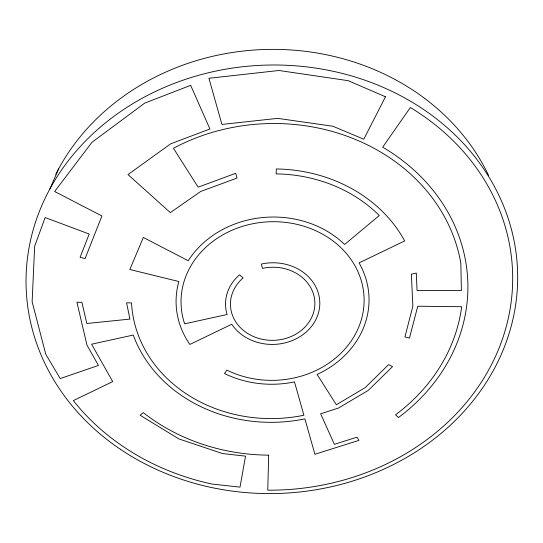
<?xml version="1.0" encoding="UTF-8"?>
<svg xmlns="http://www.w3.org/2000/svg" width="543" height="543" viewBox="0 0 543 543"><rect width="100%" height="100%" fill="white"/><g stroke="black" fill="none" stroke-linecap="round" stroke-linejoin="round"><path stroke-width="0.81" d="M49.868 189.012L58.569 168.941M55.766 174.296A235.852 208.125 -1.9 0 1 273.747 49.365A235.852 208.125 -1.9 0 1 488.571 175.355M268.683 455.156L267.753 490.173A240.827 209.822 -1.9 0 0 500.843 343.488A240.827 209.822 -1.9 0 0 410.359 107.528L382.666 147.16A195.758 170.169 -1.9 0 1 398.487 417.513L395.508 414.838A190.769 165.798 -1.9 0 0 461.686 306.727L417.75 306.218L409.483 338.065L404.949 336.952L412.863 306.157L411.363 274.154L416.291 273.075L417.058 290.485L461.374 290.566L460.844 263.321A190.769 165.798 -1.9 0 0 173.427 148.273L198.134 187.165L235.71 173.312L237.047 178.063L200.815 191.394L170.359 212.618L127.999 174.574L170.617 143.854L209.924 128.983L190.674 85.332L144.743 103.122L92.005 142.246L54.66 191.503L101.908 215.992L85.095 258.543L80.086 257.314L89.215 234.04L45.137 217.539L34.664 246.183L32.132 301.738L45.755 354.24L60.219 378.566L98.466 365.425L86.995 345.205L76.923 302.254L81.898 302.315L86.805 323.499L129.94 319.101L126.573 302.831L131.535 302.892A141.044 122.345 -1.9 0 0 303.897 415.239L294.496 381.885A96.498 83.602 -1.9 0 1 224.476 373.53L226.852 370.129A91.557 79.312 -1.9 0 0 361.163 320.289A91.557 79.312 -1.9 0 0 271.337 221.72A91.557 79.312 -1.9 0 0 184.64 323.818L227.11 314.512A47.153 40.82 -1.9 0 1 239.578 274.785L243.088 277.941A42.225 36.551 -1.9 0 0 254.348 336.877A42.225 36.551 -1.9 0 0 314.662 307.189A42.225 36.551 -1.9 0 0 262.507 268.385L261.292 264.074A47.153 40.82 -1.9 0 1 317.173 289.772A47.153 40.82 -1.9 0 1 292.243 340.576A47.153 40.82 -1.9 0 1 231.759 324.252L189.887 344.432A96.498 83.602 -1.9 0 1 178.851 281.525L129.838 269.511L143.338 237.474L188.217 260.735A96.498 83.602 -1.9 0 1 344.635 244.459L379.292 215.517A141.044 122.345 -1.9 0 0 276.163 173.875L276.299 168.954A146.006 126.668 -1.9 0 1 404.664 240.936L359.072 262.907A96.498 83.602 -1.9 0 1 317.105 374.446L336.361 404.759L365.195 387.614L388.605 364.618L392.514 366.647L368.276 390.376L338.459 408.058L320.648 413.8L334.386 444.33L356.968 437.19L358.984 440.366L314.892 454.274L304.915 418.87A146.006 126.668 -1.9 0 1 133.245 335.072L91.597 344.194L112.72 381.614L73.319 400.605A240.827 209.822 -1.9 0 0 212.137 484.078L240.013 487.132L245.558 456.14L222.433 453.541L178.81 438.88L140.114 415.232L143.271 412.599A190.769 165.798 -1.9 0 0 268.683 455.156M385.489 96.783L363.783 139.225L332.825 126.227L277.643 118.36L221.931 124.442L208.919 78.267L278.919 70.495L348.192 80.669L385.489 96.783M120.356 449.265A245.857 214.261 -1.9 0 0 515.259 307.345A245.857 214.261 -1.9 0 0 179.95 81.274A245.857 214.261 -1.9 0 0 120.356 449.265"/></g></svg>
